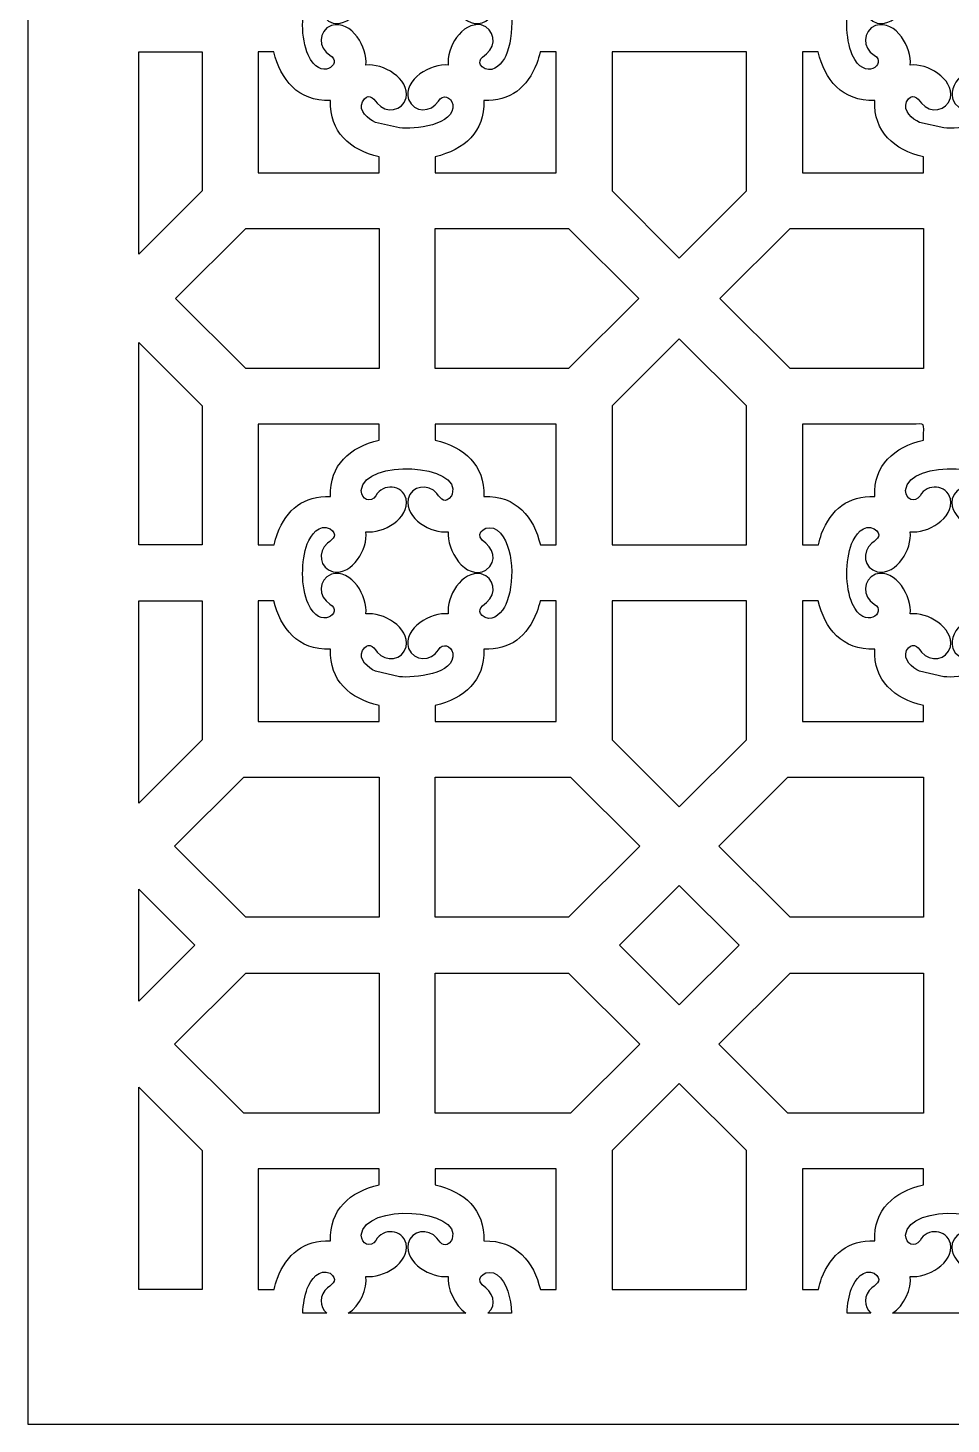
# Model space of a CAD drawing. Header units: centimetres. Extents: x 10.4 to 27.5, y -2.2 to 9.5.
# Drawn here: x 18.5 to 23, y -2.19 to 4.61 of the extents above; entities that cross this region are included whole.
import ezdxf

# ---------------------------------------------------------------- set-up
doc = ezdxf.new("R2010")
doc.units = ezdxf.units.CM
doc.header["$MEASUREMENT"] = 0
doc.layers.add('layer 1', color=7, linetype='Continuous')

msp = doc.modelspace()

# ---------------------------------------------------------------- linework, layer by layer
at = {"layer": 'layer 1', "color": 250}
for points, knots in [([(18.50401, -2.1948), (18.50401, -2.1948), (18.50401, 9.5), (18.50401, 9.5), (18.50401, 9.5), (18.50401, 9.5), (27.50001, 9.5), (27.50001, 9.5), (27.50001, 9.5), (27.50001, 9.5), (27.50001, -2.1948), (27.50001, -2.1948), (27.50001, -2.1948), (27.50001, -2.1948), (18.50401, -2.1948), (18.50401, -2.1948)], [0, 0, 0, 0, 0.2, 0.2, 0.2, 0.2, 0.4, 0.4, 0.4, 0.4, 0.6, 0.6, 0.6, 0.6, 1, 1, 1, 1]), ([(19.86522, 4.76613), (19.86522, 4.76613), (19.86522, 4.76613), (19.86522, 4.76613), (19.86522, 4.76613), (19.83511, 4.68444), (19.83357, 4.55517), (19.86894, 4.47489), (19.86894, 4.47489), (19.92736, 4.3423), (20.04263, 4.43241), (19.97547, 4.47318), (19.97547, 4.47318), (19.91792, 4.50812), (19.91736, 4.59195), (19.98249, 4.61851), (19.98249, 4.61851), (20.0818, 4.64663), (20.16138, 4.50788), (20.15093, 4.42493), (20.15093, 4.42493), (20.2329, 4.43526), (20.36371, 4.36054), (20.3474, 4.26506), (20.3474, 4.26506), (20.32884, 4.19996), (20.24915, 4.18814), (20.20622, 4.23892), (20.20622, 4.23892), (20.18556, 4.26927), (20.15956, 4.29078), (20.13355, 4.24651), (20.13355, 4.24651), (20.11296, 4.20197), (20.16241, 4.16267), (20.19675, 4.14579), (20.19675, 4.14579), (20.19675, 4.14579), (20.3143, 4.11898), (20.3143, 4.11898), (20.3143, 4.11898), (20.38339, 4.11179), (20.58689, 4.13046), (20.57426, 4.23348), (20.57426, 4.23348), (20.56528, 4.27203), (20.5252, 4.28485), (20.50397, 4.25003), (20.50397, 4.25003), (20.46885, 4.19239), (20.38467, 4.19253), (20.3582, 4.25704), (20.3582, 4.25704), (20.32999, 4.35585), (20.46934, 4.43569), (20.55239, 4.42493), (20.55239, 4.42493), (20.54197, 4.50849), (20.61703, 4.63704), (20.71275, 4.62079), (20.71275, 4.62079), (20.77805, 4.60231), (20.78992, 4.52284), (20.73897, 4.48008), (20.73897, 4.48008), (20.7085, 4.45946), (20.68696, 4.43353), (20.73135, 4.40762), (20.73135, 4.40762), (20.77561, 4.38733), (20.81662, 4.43683), (20.83238, 4.47062), (20.83238, 4.47062), (20.87466, 4.56113), (20.87753, 4.76221), (20.79069, 4.83302), (20.79069, 4.83302), (20.74164, 4.86629), (20.67931, 4.82105), (20.71728, 4.78405), (20.71728, 4.78405), (20.77034, 4.74804), (20.79785, 4.68244), (20.73564, 4.63862), (20.73564, 4.63862), (20.63454, 4.58335), (20.54194, 4.74019), (20.55239, 4.82513), (20.55239, 4.82513), (20.46852, 4.81489), (20.33965, 4.88948), (20.35592, 4.98501), (20.35592, 4.98501), (20.37449, 5.05011), (20.45421, 5.06196), (20.49705, 5.01115), (20.49705, 5.01115), (20.51671, 4.98229), (20.53867, 4.95992), (20.56744, 4.9996), (20.56744, 4.9996), (20.56744, 4.9996), (20.57169, 5.00774), (20.57169, 5.00774), (20.57169, 5.00774), (20.62198, 5.1536), (20.14321, 5.18604), (20.1284, 5.02624), (20.1284, 5.02624), (20.1291, 4.98136), (20.17359, 4.9624), (20.19932, 5.00006), (20.19932, 5.00006), (20.23356, 5.06366), (20.32771, 5.05406), (20.3474, 4.98503), (20.3474, 4.98503), (20.36371, 4.88928), (20.23339, 4.815), (20.15093, 4.82513), (20.15093, 4.82513), (20.16159, 4.74167), (20.08612, 4.61312), (19.99057, 4.62928), (19.99057, 4.62928), (19.92526, 4.64781), (19.91337, 4.72727), (19.96432, 4.77001), (19.96432, 4.77001), (19.99331, 4.78961), (20.01572, 4.81148), (19.97593, 4.84014), (19.97593, 4.84014), (19.92449, 4.8669), (19.88207, 4.80854), (19.86522, 4.76613)], [0, 0, 0, 0, 0.0285714, 0.0285714, 0.0285714, 0.0285714, 0.0571429, 0.0571429, 0.0571429, 0.0571429, 0.0857143, 0.0857143, 0.0857143, 0.0857143, 0.1142857, 0.1142857, 0.1142857, 0.1142857, 0.1428571, 0.1428571, 0.1428571, 0.1428571, 0.1714286, 0.1714286, 0.1714286, 0.1714286, 0.2, 0.2, 0.2, 0.2, 0.2285714, 0.2285714, 0.2285714, 0.2285714, 0.2571429, 0.2571429, 0.2571429, 0.2571429, 0.2857143, 0.2857143, 0.2857143, 0.2857143, 0.3142857, 0.3142857, 0.3142857, 0.3142857, 0.3428571, 0.3428571, 0.3428571, 0.3428571, 0.3714286, 0.3714286, 0.3714286, 0.3714286, 0.4, 0.4, 0.4, 0.4, 0.4285714, 0.4285714, 0.4285714, 0.4285714, 0.4571429, 0.4571429, 0.4571429, 0.4571429, 0.4857143, 0.4857143, 0.4857143, 0.4857143, 0.5142857, 0.5142857, 0.5142857, 0.5142857, 0.5428571, 0.5428571, 0.5428571, 0.5428571, 0.5714286, 0.5714286, 0.5714286, 0.5714286, 0.6, 0.6, 0.6, 0.6, 0.6285714, 0.6285714, 0.6285714, 0.6285714, 0.6571429, 0.6571429, 0.6571429, 0.6571429, 0.6857143, 0.6857143, 0.6857143, 0.6857143, 0.7142857, 0.7142857, 0.7142857, 0.7142857, 0.7428571, 0.7428571, 0.7428571, 0.7428571, 0.7714286, 0.7714286, 0.7714286, 0.7714286, 0.8, 0.8, 0.8, 0.8, 0.8285714, 0.8285714, 0.8285714, 0.8285714, 0.8571429, 0.8571429, 0.8571429, 0.8571429, 0.8857143, 0.8857143, 0.8857143, 0.8857143, 0.9142857, 0.9142857, 0.9142857, 0.9142857, 0.9428571, 0.9428571, 0.9428571, 0.9428571, 1, 1, 1, 1]), ([(22.51706, 4.76613), (22.51706, 4.76613), (22.51706, 4.76613), (22.51706, 4.76613), (22.51706, 4.76613), (22.48698, 4.68444), (22.48544, 4.55517), (22.52078, 4.47489), (22.52078, 4.47489), (22.57923, 4.3423), (22.6945, 4.43241), (22.62731, 4.47318), (22.62731, 4.47318), (22.5698, 4.50812), (22.56924, 4.59195), (22.63437, 4.61851), (22.63437, 4.61851), (22.73367, 4.64663), (22.81326, 4.50788), (22.80277, 4.42493), (22.80277, 4.42493), (22.88474, 4.43526), (23.01555, 4.36054), (22.99927, 4.26506), (22.99927, 4.26506), (22.98071, 4.19996), (22.90102, 4.18814), (22.85809, 4.23892), (22.85809, 4.23892), (22.83743, 4.26927), (22.81139, 4.29078), (22.78543, 4.24651), (22.78543, 4.24651), (22.76482, 4.20197), (22.81423, 4.16267), (22.84859, 4.14579), (22.84859, 4.14579), (22.84859, 4.14579), (22.96618, 4.11898), (22.96618, 4.11898), (22.96618, 4.11898), (23.03523, 4.11179), (23.23872, 4.13046), (23.22609, 4.23348), (23.22609, 4.23348), (23.2171, 4.27203), (23.17703, 4.28485), (23.15584, 4.25003), (23.15584, 4.25003), (23.12072, 4.19239), (23.03649, 4.19253), (23.01007, 4.25704), (23.01007, 4.25704), (22.98186, 4.35585), (23.12117, 4.43569), (23.20426, 4.42493), (23.20426, 4.42493), (23.19384, 4.50849), (23.2689, 4.63704), (23.36462, 4.62079), (23.36462, 4.62079), (23.42993, 4.60231), (23.44179, 4.52284), (23.39084, 4.48008), (23.39084, 4.48008), (23.36038, 4.45946), (23.33883, 4.43353), (23.38322, 4.40762), (23.38322, 4.40762), (23.42744, 4.38733), (23.46849, 4.43683), (23.48425, 4.47062), (23.48425, 4.47062), (23.52653, 4.56113), (23.52941, 4.76221), (23.44253, 4.83302), (23.44253, 4.83302), (23.39348, 4.86629), (23.33115, 4.82105), (23.36915, 4.78405), (23.36915, 4.78405), (23.42218, 4.74804), (23.44972, 4.68244), (23.38751, 4.63862), (23.38751, 4.63862), (23.28642, 4.58335), (23.19381, 4.74019), (23.20426, 4.82513), (23.20426, 4.82513), (23.12039, 4.81489), (22.99151, 4.88948), (23.00776, 4.98501), (23.00776, 4.98501), (23.02632, 5.05011), (23.10608, 5.06196), (23.14893, 5.01115), (23.14893, 5.01115), (23.16858, 4.98229), (23.19054, 4.95992), (23.21928, 4.9996), (23.21928, 4.9996), (23.21928, 4.9996), (23.22356, 5.00774), (23.22356, 5.00774), (23.22356, 5.00774), (23.27385, 5.1536), (22.79508, 5.18604), (22.78027, 5.02624), (22.78027, 5.02624), (22.78094, 4.98136), (22.82546, 4.9624), (22.85119, 5.00006), (22.85119, 5.00006), (22.8854, 5.06366), (22.97958, 5.05406), (22.99927, 4.98503), (22.99927, 4.98503), (23.01558, 4.88928), (22.88526, 4.815), (22.80277, 4.82513), (22.80277, 4.82513), (22.81343, 4.74167), (22.73799, 4.61312), (22.6424, 4.62928), (22.6424, 4.62928), (22.57714, 4.64781), (22.56524, 4.72727), (22.61619, 4.77001), (22.61619, 4.77001), (22.64513, 4.78961), (22.66759, 4.81148), (22.62781, 4.84014), (22.62781, 4.84014), (22.57636, 4.8669), (22.53394, 4.80854), (22.51706, 4.76613)], [0, 0, 0, 0, 0.0285714, 0.0285714, 0.0285714, 0.0285714, 0.0571429, 0.0571429, 0.0571429, 0.0571429, 0.0857143, 0.0857143, 0.0857143, 0.0857143, 0.1142857, 0.1142857, 0.1142857, 0.1142857, 0.1428571, 0.1428571, 0.1428571, 0.1428571, 0.1714286, 0.1714286, 0.1714286, 0.1714286, 0.2, 0.2, 0.2, 0.2, 0.2285714, 0.2285714, 0.2285714, 0.2285714, 0.2571429, 0.2571429, 0.2571429, 0.2571429, 0.2857143, 0.2857143, 0.2857143, 0.2857143, 0.3142857, 0.3142857, 0.3142857, 0.3142857, 0.3428571, 0.3428571, 0.3428571, 0.3428571, 0.3714286, 0.3714286, 0.3714286, 0.3714286, 0.4, 0.4, 0.4, 0.4, 0.4285714, 0.4285714, 0.4285714, 0.4285714, 0.4571429, 0.4571429, 0.4571429, 0.4571429, 0.4857143, 0.4857143, 0.4857143, 0.4857143, 0.5142857, 0.5142857, 0.5142857, 0.5142857, 0.5428571, 0.5428571, 0.5428571, 0.5428571, 0.5714286, 0.5714286, 0.5714286, 0.5714286, 0.6, 0.6, 0.6, 0.6, 0.6285714, 0.6285714, 0.6285714, 0.6285714, 0.6571429, 0.6571429, 0.6571429, 0.6571429, 0.6857143, 0.6857143, 0.6857143, 0.6857143, 0.7142857, 0.7142857, 0.7142857, 0.7142857, 0.7428571, 0.7428571, 0.7428571, 0.7428571, 0.7714286, 0.7714286, 0.7714286, 0.7714286, 0.8, 0.8, 0.8, 0.8, 0.8285714, 0.8285714, 0.8285714, 0.8285714, 0.8571429, 0.8571429, 0.8571429, 0.8571429, 0.8857143, 0.8857143, 0.8857143, 0.8857143, 0.9142857, 0.9142857, 0.9142857, 0.9142857, 0.9428571, 0.9428571, 0.9428571, 0.9428571, 1, 1, 1, 1]), ([(19.04376, 3.50343), (19.04376, 3.50343), (19.04376, 3.50343), (19.04376, 3.50343), (19.04376, 3.50343), (19.04376, 3.50343), (19.35322, 3.81191), (19.35322, 3.81191), (19.35322, 3.81191), (19.35322, 3.81191), (19.35322, 4.48931), (19.35322, 4.48931), (19.35322, 4.48931), (19.35322, 4.48931), (19.04376, 4.48931), (19.04376, 4.48931), (19.04376, 4.48931), (19.04376, 4.48931), (19.04376, 3.50343), (19.04376, 3.50343)], [0, 0, 0, 0, 0.1666667, 0.1666667, 0.1666667, 0.1666667, 0.3333333, 0.3333333, 0.3333333, 0.3333333, 0.5, 0.5, 0.5, 0.5, 0.6666667, 0.6666667, 0.6666667, 0.6666667, 1, 1, 1, 1]), ([(19.62556, 4.48931), (19.62556, 4.48931), (19.62556, 4.48931), (19.62556, 4.48931), (19.62556, 4.48931), (19.62556, 4.48931), (19.70275, 4.48931), (19.70275, 4.48931), (19.70275, 4.48931), (19.73434, 4.35573), (19.8189, 4.24694), (19.97804, 4.2526), (19.97804, 4.2526), (19.97257, 4.09943), (20.07243, 4.01231), (20.21556, 3.97843), (20.21556, 3.97843), (20.21556, 3.97843), (20.21556, 3.90114), (20.21556, 3.90114), (20.21556, 3.90114), (20.21556, 3.90114), (19.62556, 3.90114), (19.62556, 3.90114), (19.62556, 3.90114), (19.62556, 3.90114), (19.62556, 4.48931), (19.62556, 4.48931)], [0, 0, 0, 0, 0.125, 0.125, 0.125, 0.125, 0.25, 0.25, 0.25, 0.25, 0.375, 0.375, 0.375, 0.375, 0.5, 0.5, 0.5, 0.5, 0.625, 0.625, 0.625, 0.625, 0.75, 0.75, 0.75, 0.75, 1, 1, 1, 1]), ([(20.9999, 4.48931), (20.9999, 4.48931), (20.9999, 4.48931), (20.9999, 4.48931), (20.9999, 4.48931), (20.9999, 4.48931), (21.07787, 4.48931), (21.07787, 4.48931), (21.07787, 4.48931), (21.07787, 4.48931), (21.07787, 3.90114), (21.07787, 3.90114), (21.07787, 3.90114), (21.07787, 3.90114), (20.48787, 3.90114), (20.48787, 3.90114), (20.48787, 3.90114), (20.48787, 3.90114), (20.48787, 3.97831), (20.48787, 3.97831), (20.48787, 3.97831), (20.63086, 4.01311), (20.73079, 4.09902), (20.72525, 4.2526), (20.72525, 4.2526), (20.85473, 4.24801), (20.93722, 4.31582), (20.98383, 4.43355), (20.98383, 4.43355), (20.99004, 4.45113), (20.99541, 4.46983), (20.9999, 4.48931)], [0, 0, 0, 0, 0.1111111, 0.1111111, 0.1111111, 0.1111111, 0.2222222, 0.2222222, 0.2222222, 0.2222222, 0.3333333, 0.3333333, 0.3333333, 0.3333333, 0.4444444, 0.4444444, 0.4444444, 0.4444444, 0.5555556, 0.5555556, 0.5555556, 0.5555556, 0.6666667, 0.6666667, 0.6666667, 0.6666667, 0.7777778, 0.7777778, 0.7777778, 0.7777778, 1, 1, 1, 1]), ([(21.35016, 4.48931), (21.35016, 4.48931), (21.35016, 4.48931), (21.35016, 4.48931), (21.35016, 4.48931), (21.35016, 4.48931), (22.00509, 4.48931), (22.00509, 4.48931), (22.00509, 4.48931), (22.00509, 4.48931), (22.00509, 3.81191), (22.00509, 3.81191), (22.00509, 3.81191), (22.00509, 3.81191), (21.67763, 3.48548), (21.67763, 3.48548), (21.67763, 3.48548), (21.67763, 3.48548), (21.35016, 3.81191), (21.35016, 3.81191), (21.35016, 3.81191), (21.35016, 3.81191), (21.35016, 4.48931), (21.35016, 4.48931)], [0, 0, 0, 0, 0.1428571, 0.1428571, 0.1428571, 0.1428571, 0.2857143, 0.2857143, 0.2857143, 0.2857143, 0.4285714, 0.4285714, 0.4285714, 0.4285714, 0.5714286, 0.5714286, 0.5714286, 0.5714286, 0.7142857, 0.7142857, 0.7142857, 0.7142857, 1, 1, 1, 1]), ([(22.2774, 4.48931), (22.2774, 4.48931), (22.2774, 4.48931), (22.2774, 4.48931), (22.2774, 4.48931), (22.2774, 4.48931), (22.35459, 4.48931), (22.35459, 4.48931), (22.35459, 4.48931), (22.38618, 4.35573), (22.47077, 4.24694), (22.62991, 4.2526), (22.62991, 4.2526), (22.62444, 4.09943), (22.7243, 4.01231), (22.86739, 3.97843), (22.86739, 3.97843), (22.86739, 3.97843), (22.86739, 3.90114), (22.86739, 3.90114), (22.86739, 3.90114), (22.86739, 3.90114), (22.2774, 3.90114), (22.2774, 3.90114), (22.2774, 3.90114), (22.2774, 3.90114), (22.2774, 4.48931), (22.2774, 4.48931)], [0, 0, 0, 0, 0.125, 0.125, 0.125, 0.125, 0.25, 0.25, 0.25, 0.25, 0.375, 0.375, 0.375, 0.375, 0.5, 0.5, 0.5, 0.5, 0.625, 0.625, 0.625, 0.625, 0.75, 0.75, 0.75, 0.75, 1, 1, 1, 1]), ([(20.21556, 2.94717), (20.21556, 2.94717), (20.21556, 2.94717), (20.21556, 2.94717), (20.21556, 2.94717), (20.21556, 2.94717), (20.21556, 3.62969), (20.21556, 3.62969), (20.21556, 3.62969), (20.21556, 3.62969), (19.56577, 3.62969), (19.56577, 3.62969), (19.56577, 3.62969), (19.56577, 3.62969), (19.22342, 3.28843), (19.22342, 3.28843), (19.22342, 3.28843), (19.22342, 3.28843), (19.56577, 2.94717), (19.56577, 2.94717), (19.56577, 2.94717), (19.56577, 2.94717), (20.21556, 2.94717), (20.21556, 2.94717)], [0, 0, 0, 0, 0.1428571, 0.1428571, 0.1428571, 0.1428571, 0.2857143, 0.2857143, 0.2857143, 0.2857143, 0.4285714, 0.4285714, 0.4285714, 0.4285714, 0.5714286, 0.5714286, 0.5714286, 0.5714286, 0.7142857, 0.7142857, 0.7142857, 0.7142857, 1, 1, 1, 1]), ([(20.48787, 3.62969), (20.48787, 3.62969), (20.48787, 3.62969), (20.48787, 3.62969), (20.48787, 3.62969), (20.48787, 3.62969), (20.48787, 2.94717), (20.48787, 2.94717), (20.48787, 2.94717), (20.48787, 2.94717), (21.13766, 2.94717), (21.13766, 2.94717), (21.13766, 2.94717), (21.13766, 2.94717), (21.47997, 3.28843), (21.47997, 3.28843), (21.47997, 3.28843), (21.47997, 3.28843), (21.13766, 3.62969), (21.13766, 3.62969), (21.13766, 3.62969), (21.13766, 3.62969), (20.48787, 3.62969), (20.48787, 3.62969)], [0, 0, 0, 0, 0.1428571, 0.1428571, 0.1428571, 0.1428571, 0.2857143, 0.2857143, 0.2857143, 0.2857143, 0.4285714, 0.4285714, 0.4285714, 0.4285714, 0.5714286, 0.5714286, 0.5714286, 0.5714286, 0.7142857, 0.7142857, 0.7142857, 0.7142857, 1, 1, 1, 1]), ([(22.86739, 2.94717), (22.86739, 2.94717), (22.86739, 2.94717), (22.86739, 2.94717), (22.86739, 2.94717), (22.86739, 2.94717), (22.86739, 3.62969), (22.86739, 3.62969), (22.86739, 3.62969), (22.86739, 3.62969), (22.2176, 3.62969), (22.2176, 3.62969), (22.2176, 3.62969), (22.2176, 3.62969), (21.87529, 3.28843), (21.87529, 3.28843), (21.87529, 3.28843), (21.87529, 3.28843), (22.2176, 2.94717), (22.2176, 2.94717), (22.2176, 2.94717), (22.2176, 2.94717), (22.86739, 2.94717), (22.86739, 2.94717)], [0, 0, 0, 0, 0.1428571, 0.1428571, 0.1428571, 0.1428571, 0.2857143, 0.2857143, 0.2857143, 0.2857143, 0.4285714, 0.4285714, 0.4285714, 0.4285714, 0.5714286, 0.5714286, 0.5714286, 0.5714286, 0.7142857, 0.7142857, 0.7142857, 0.7142857, 1, 1, 1, 1]), ([(19.04376, 2.08755), (19.04376, 2.08755), (19.04376, 2.08755), (19.04376, 2.08755), (19.04376, 2.08755), (19.04376, 2.08755), (19.35322, 2.08755), (19.35322, 2.08755), (19.35322, 2.08755), (19.35322, 2.08755), (19.35322, 2.76494), (19.35322, 2.76494), (19.35322, 2.76494), (19.35322, 2.76494), (19.04376, 3.07343), (19.04376, 3.07343), (19.04376, 3.07343), (19.04376, 3.07343), (19.04376, 2.08755), (19.04376, 2.08755)], [0, 0, 0, 0, 0.1666667, 0.1666667, 0.1666667, 0.1666667, 0.3333333, 0.3333333, 0.3333333, 0.3333333, 0.5, 0.5, 0.5, 0.5, 0.6666667, 0.6666667, 0.6666667, 0.6666667, 1, 1, 1, 1]), ([(22.00509, 2.08755), (22.00509, 2.08755), (22.00509, 2.08755), (22.00509, 2.08755), (22.00509, 2.08755), (22.00509, 2.08755), (21.35016, 2.08755), (21.35016, 2.08755), (21.35016, 2.08755), (21.35016, 2.08755), (21.35016, 2.76494), (21.35016, 2.76494), (21.35016, 2.76494), (21.35016, 2.76494), (21.67763, 3.09138), (21.67763, 3.09138), (21.67763, 3.09138), (21.67763, 3.09138), (22.00509, 2.76494), (22.00509, 2.76494), (22.00509, 2.76494), (22.00509, 2.76494), (22.00509, 2.08755), (22.00509, 2.08755)], [0, 0, 0, 0, 0.1428571, 0.1428571, 0.1428571, 0.1428571, 0.2857143, 0.2857143, 0.2857143, 0.2857143, 0.4285714, 0.4285714, 0.4285714, 0.4285714, 0.5714286, 0.5714286, 0.5714286, 0.5714286, 0.7142857, 0.7142857, 0.7142857, 0.7142857, 1, 1, 1, 1]), ([(19.70343, 2.08755), (19.70343, 2.08755), (19.70343, 2.08755), (19.70343, 2.08755), (19.70343, 2.08755), (19.70343, 2.08755), (19.62556, 2.08755), (19.62556, 2.08755), (19.62556, 2.08755), (19.62556, 2.08755), (19.62556, 2.67572), (19.62556, 2.67572), (19.62556, 2.67572), (19.62556, 2.67572), (20.21556, 2.67572), (20.21556, 2.67572), (20.21556, 2.67572), (20.21556, 2.67572), (20.21556, 2.59859), (20.21556, 2.59859), (20.21556, 2.59859), (20.07267, 2.56382), (19.97257, 2.47774), (19.97804, 2.32425), (19.97804, 2.32425), (19.84838, 2.32891), (19.76584, 2.2608), (19.71931, 2.14284), (19.71931, 2.14284), (19.71314, 2.12543), (19.70785, 2.10687), (19.70343, 2.08755)], [0, 0, 0, 0, 0.1111111, 0.1111111, 0.1111111, 0.1111111, 0.2222222, 0.2222222, 0.2222222, 0.2222222, 0.3333333, 0.3333333, 0.3333333, 0.3333333, 0.4444444, 0.4444444, 0.4444444, 0.4444444, 0.5555556, 0.5555556, 0.5555556, 0.5555556, 0.6666667, 0.6666667, 0.6666667, 0.6666667, 0.7777778, 0.7777778, 0.7777778, 0.7777778, 1, 1, 1, 1]), ([(21.07787, 2.08755), (21.07787, 2.08755), (21.07787, 2.08755), (21.07787, 2.08755), (21.07787, 2.08755), (21.07787, 2.08755), (21.00071, 2.08755), (21.00071, 2.08755), (21.00071, 2.08755), (20.96909, 2.22123), (20.88431, 2.32996), (20.72525, 2.32425), (20.72525, 2.32425), (20.73076, 2.47737), (20.63092, 2.56455), (20.48787, 2.59842), (20.48787, 2.59842), (20.48787, 2.59842), (20.48787, 2.67572), (20.48787, 2.67572), (20.48787, 2.67572), (20.48787, 2.67572), (21.07787, 2.67572), (21.07787, 2.67572), (21.07787, 2.67572), (21.07787, 2.67572), (21.07787, 2.08755), (21.07787, 2.08755)], [0, 0, 0, 0, 0.125, 0.125, 0.125, 0.125, 0.25, 0.25, 0.25, 0.25, 0.375, 0.375, 0.375, 0.375, 0.5, 0.5, 0.5, 0.5, 0.625, 0.625, 0.625, 0.625, 0.75, 0.75, 0.75, 0.75, 1, 1, 1, 1]), ([(22.35529, 2.08755), (22.35529, 2.08755), (22.35529, 2.08755), (22.35529, 2.08755), (22.35529, 2.08755), (22.35529, 2.08755), (22.2774, 2.08755), (22.2774, 2.08755), (22.2774, 2.08755), (22.2774, 2.08755), (22.2774, 2.67572), (22.2774, 2.67572), (22.2774, 2.67572), (22.45393, 2.67572), (22.63047, 2.67572), (22.80697, 2.67572), (22.80697, 2.67572), (22.88309, 2.67572), (22.86739, 2.69505), (22.86739, 2.59859), (22.86739, 2.59859), (22.72451, 2.56382), (22.62444, 2.47774), (22.62991, 2.32425), (22.62991, 2.32425), (22.50026, 2.32891), (22.41772, 2.2608), (22.37115, 2.14284), (22.37115, 2.14284), (22.36501, 2.12543), (22.35971, 2.10687), (22.35529, 2.08755)], [0, 0, 0, 0, 0.1111111, 0.1111111, 0.1111111, 0.1111111, 0.2222222, 0.2222222, 0.2222222, 0.2222222, 0.3333333, 0.3333333, 0.3333333, 0.3333333, 0.4444444, 0.4444444, 0.4444444, 0.4444444, 0.5555556, 0.5555556, 0.5555556, 0.5555556, 0.6666667, 0.6666667, 0.6666667, 0.6666667, 0.7777778, 0.7777778, 0.7777778, 0.7777778, 1, 1, 1, 1]), ([(19.86522, 2.09292), (19.86522, 2.09292), (19.86522, 2.09292), (19.86522, 2.09292), (19.86522, 2.09292), (19.83511, 2.01122), (19.83357, 1.88196), (19.86894, 1.80169), (19.86894, 1.80169), (19.92736, 1.66907), (20.04263, 1.75918), (19.97547, 1.79997), (19.97547, 1.79997), (19.91792, 1.83491), (19.91736, 1.91872), (19.98249, 1.9453), (19.98249, 1.9453), (20.0818, 1.97342), (20.16138, 1.83468), (20.15093, 1.75172), (20.15093, 1.75172), (20.2329, 1.76206), (20.36371, 1.68733), (20.3474, 1.59183), (20.3474, 1.59183), (20.32884, 1.52677), (20.24915, 1.51494), (20.20622, 1.56572), (20.20622, 1.56572), (20.18556, 1.59607), (20.15956, 1.61757), (20.13355, 1.5733), (20.13355, 1.5733), (20.11296, 1.52874), (20.16241, 1.48946), (20.19675, 1.47258), (20.19675, 1.47258), (20.19675, 1.47258), (20.3143, 1.44577), (20.3143, 1.44577), (20.3143, 1.44577), (20.38339, 1.43858), (20.58689, 1.45725), (20.57426, 1.56026), (20.57426, 1.56026), (20.56528, 1.5988), (20.5252, 1.61164), (20.50397, 1.5768), (20.50397, 1.5768), (20.46885, 1.51918), (20.38467, 1.51932), (20.3582, 1.58382), (20.3582, 1.58382), (20.32999, 1.68264), (20.46934, 1.76246), (20.55239, 1.75172), (20.55239, 1.75172), (20.54197, 1.83528), (20.61703, 1.96381), (20.71275, 1.94758), (20.71275, 1.94758), (20.77805, 1.92909), (20.78992, 1.84963), (20.73897, 1.80687), (20.73897, 1.80687), (20.7085, 1.78625), (20.68696, 1.76032), (20.73135, 1.73441), (20.73135, 1.73441), (20.77561, 1.71411), (20.81662, 1.76362), (20.83238, 1.7974), (20.83238, 1.7974), (20.87466, 1.88793), (20.87753, 2.08899), (20.79069, 2.15981), (20.79069, 2.15981), (20.74164, 2.19308), (20.67931, 2.14782), (20.71728, 2.11084), (20.71728, 2.11084), (20.77034, 2.07482), (20.79785, 2.00924), (20.73564, 1.96541), (20.73564, 1.96541), (20.63454, 1.91012), (20.54194, 2.06698), (20.55239, 2.15192), (20.55239, 2.15192), (20.46852, 2.14169), (20.33965, 2.21627), (20.35592, 2.3118), (20.35592, 2.3118), (20.37449, 2.37689), (20.45421, 2.38875), (20.49705, 2.33792), (20.49705, 2.33792), (20.51671, 2.30907), (20.53867, 2.28671), (20.56744, 2.32638), (20.56744, 2.32638), (20.56744, 2.32638), (20.57169, 2.33452), (20.57169, 2.33452), (20.57169, 2.33452), (20.62198, 2.48039), (20.14321, 2.51283), (20.1284, 2.35303), (20.1284, 2.35303), (20.1291, 2.30813), (20.17359, 2.28919), (20.19932, 2.32683), (20.19932, 2.32683), (20.23356, 2.39044), (20.32771, 2.38086), (20.3474, 2.3118), (20.3474, 2.3118), (20.36371, 2.21607), (20.23339, 2.14179), (20.15093, 2.15192), (20.15093, 2.15192), (20.16159, 2.06845), (20.08612, 1.93989), (19.99057, 1.95607), (19.99057, 1.95607), (19.92526, 1.97458), (19.91337, 2.05406), (19.96432, 2.09678), (19.96432, 2.09678), (19.99331, 2.11639), (20.01572, 2.13828), (19.97593, 2.16693), (19.97593, 2.16693), (19.92449, 2.19369), (19.88207, 2.13533), (19.86522, 2.09292)], [0, 0, 0, 0, 0.0285714, 0.0285714, 0.0285714, 0.0285714, 0.0571429, 0.0571429, 0.0571429, 0.0571429, 0.0857143, 0.0857143, 0.0857143, 0.0857143, 0.1142857, 0.1142857, 0.1142857, 0.1142857, 0.1428571, 0.1428571, 0.1428571, 0.1428571, 0.1714286, 0.1714286, 0.1714286, 0.1714286, 0.2, 0.2, 0.2, 0.2, 0.2285714, 0.2285714, 0.2285714, 0.2285714, 0.2571429, 0.2571429, 0.2571429, 0.2571429, 0.2857143, 0.2857143, 0.2857143, 0.2857143, 0.3142857, 0.3142857, 0.3142857, 0.3142857, 0.3428571, 0.3428571, 0.3428571, 0.3428571, 0.3714286, 0.3714286, 0.3714286, 0.3714286, 0.4, 0.4, 0.4, 0.4, 0.4285714, 0.4285714, 0.4285714, 0.4285714, 0.4571429, 0.4571429, 0.4571429, 0.4571429, 0.4857143, 0.4857143, 0.4857143, 0.4857143, 0.5142857, 0.5142857, 0.5142857, 0.5142857, 0.5428571, 0.5428571, 0.5428571, 0.5428571, 0.5714286, 0.5714286, 0.5714286, 0.5714286, 0.6, 0.6, 0.6, 0.6, 0.6285714, 0.6285714, 0.6285714, 0.6285714, 0.6571429, 0.6571429, 0.6571429, 0.6571429, 0.6857143, 0.6857143, 0.6857143, 0.6857143, 0.7142857, 0.7142857, 0.7142857, 0.7142857, 0.7428571, 0.7428571, 0.7428571, 0.7428571, 0.7714286, 0.7714286, 0.7714286, 0.7714286, 0.8, 0.8, 0.8, 0.8, 0.8285714, 0.8285714, 0.8285714, 0.8285714, 0.8571429, 0.8571429, 0.8571429, 0.8571429, 0.8857143, 0.8857143, 0.8857143, 0.8857143, 0.9142857, 0.9142857, 0.9142857, 0.9142857, 0.9428571, 0.9428571, 0.9428571, 0.9428571, 1, 1, 1, 1]), ([(22.51706, 2.09292), (22.51706, 2.09292), (22.51706, 2.09292), (22.51706, 2.09292), (22.51706, 2.09292), (22.48698, 2.01122), (22.48544, 1.88196), (22.52078, 1.80169), (22.52078, 1.80169), (22.57923, 1.66907), (22.6945, 1.75918), (22.62731, 1.79997), (22.62731, 1.79997), (22.5698, 1.83491), (22.56924, 1.91872), (22.63437, 1.9453), (22.63437, 1.9453), (22.73367, 1.97342), (22.81326, 1.83468), (22.80277, 1.75172), (22.80277, 1.75172), (22.88474, 1.76206), (23.01555, 1.68733), (22.99927, 1.59183), (22.99927, 1.59183), (22.98071, 1.52677), (22.90102, 1.51494), (22.85809, 1.56572), (22.85809, 1.56572), (22.83743, 1.59607), (22.81139, 1.61757), (22.78543, 1.5733), (22.78543, 1.5733), (22.76482, 1.52874), (22.81423, 1.48946), (22.84859, 1.47258), (22.84859, 1.47258), (22.84859, 1.47258), (22.96618, 1.44577), (22.96618, 1.44577), (22.96618, 1.44577), (23.03523, 1.43858), (23.23872, 1.45725), (23.22609, 1.56026), (23.22609, 1.56026), (23.2171, 1.5988), (23.17703, 1.61164), (23.15584, 1.5768), (23.15584, 1.5768), (23.12072, 1.51918), (23.03649, 1.51932), (23.01007, 1.58382), (23.01007, 1.58382), (22.98186, 1.68264), (23.12117, 1.76246), (23.20426, 1.75172), (23.20426, 1.75172), (23.19384, 1.83528), (23.2689, 1.96381), (23.36462, 1.94758), (23.36462, 1.94758), (23.42993, 1.92909), (23.44179, 1.84963), (23.39084, 1.80687), (23.39084, 1.80687), (23.36038, 1.78625), (23.33883, 1.76032), (23.38322, 1.73441), (23.38322, 1.73441), (23.42744, 1.71411), (23.46849, 1.76362), (23.48425, 1.7974), (23.48425, 1.7974), (23.52653, 1.88793), (23.52941, 2.08899), (23.44253, 2.15981), (23.44253, 2.15981), (23.39348, 2.19308), (23.33115, 2.14782), (23.36915, 2.11084), (23.36915, 2.11084), (23.42218, 2.07482), (23.44972, 2.00924), (23.38751, 1.96541), (23.38751, 1.96541), (23.28642, 1.91012), (23.19381, 2.06698), (23.20426, 2.15192), (23.20426, 2.15192), (23.12039, 2.14169), (22.99151, 2.21627), (23.00776, 2.3118), (23.00776, 2.3118), (23.02632, 2.37689), (23.10608, 2.38875), (23.14893, 2.33792), (23.14893, 2.33792), (23.16858, 2.30907), (23.19054, 2.28671), (23.21928, 2.32638), (23.21928, 2.32638), (23.21928, 2.32638), (23.22356, 2.33452), (23.22356, 2.33452), (23.22356, 2.33452), (23.27385, 2.48039), (22.79508, 2.51283), (22.78027, 2.35303), (22.78027, 2.35303), (22.78094, 2.30813), (22.82546, 2.28919), (22.85119, 2.32683), (22.85119, 2.32683), (22.8854, 2.39044), (22.97958, 2.38086), (22.99927, 2.3118), (22.99927, 2.3118), (23.01558, 2.21607), (22.88526, 2.14179), (22.80277, 2.15192), (22.80277, 2.15192), (22.81343, 2.06845), (22.73799, 1.93989), (22.6424, 1.95607), (22.6424, 1.95607), (22.57714, 1.97458), (22.56524, 2.05406), (22.61619, 2.09678), (22.61619, 2.09678), (22.64513, 2.11639), (22.66759, 2.13828), (22.62781, 2.16693), (22.62781, 2.16693), (22.57636, 2.19369), (22.53394, 2.13533), (22.51706, 2.09292)], [0, 0, 0, 0, 0.0285714, 0.0285714, 0.0285714, 0.0285714, 0.0571429, 0.0571429, 0.0571429, 0.0571429, 0.0857143, 0.0857143, 0.0857143, 0.0857143, 0.1142857, 0.1142857, 0.1142857, 0.1142857, 0.1428571, 0.1428571, 0.1428571, 0.1428571, 0.1714286, 0.1714286, 0.1714286, 0.1714286, 0.2, 0.2, 0.2, 0.2, 0.2285714, 0.2285714, 0.2285714, 0.2285714, 0.2571429, 0.2571429, 0.2571429, 0.2571429, 0.2857143, 0.2857143, 0.2857143, 0.2857143, 0.3142857, 0.3142857, 0.3142857, 0.3142857, 0.3428571, 0.3428571, 0.3428571, 0.3428571, 0.3714286, 0.3714286, 0.3714286, 0.3714286, 0.4, 0.4, 0.4, 0.4, 0.4285714, 0.4285714, 0.4285714, 0.4285714, 0.4571429, 0.4571429, 0.4571429, 0.4571429, 0.4857143, 0.4857143, 0.4857143, 0.4857143, 0.5142857, 0.5142857, 0.5142857, 0.5142857, 0.5428571, 0.5428571, 0.5428571, 0.5428571, 0.5714286, 0.5714286, 0.5714286, 0.5714286, 0.6, 0.6, 0.6, 0.6, 0.6285714, 0.6285714, 0.6285714, 0.6285714, 0.6571429, 0.6571429, 0.6571429, 0.6571429, 0.6857143, 0.6857143, 0.6857143, 0.6857143, 0.7142857, 0.7142857, 0.7142857, 0.7142857, 0.7428571, 0.7428571, 0.7428571, 0.7428571, 0.7714286, 0.7714286, 0.7714286, 0.7714286, 0.8, 0.8, 0.8, 0.8, 0.8285714, 0.8285714, 0.8285714, 0.8285714, 0.8571429, 0.8571429, 0.8571429, 0.8571429, 0.8857143, 0.8857143, 0.8857143, 0.8857143, 0.9142857, 0.9142857, 0.9142857, 0.9142857, 0.9428571, 0.9428571, 0.9428571, 0.9428571, 1, 1, 1, 1]), ([(19.04376, 0.83021), (19.04376, 0.83021), (19.04376, 0.83021), (19.04376, 0.83021), (19.04376, 0.83021), (19.04376, 0.83021), (19.35322, 1.1387), (19.35322, 1.1387), (19.35322, 1.1387), (19.35322, 1.1387), (19.35322, 1.81608), (19.35322, 1.81608), (19.35322, 1.81608), (19.35322, 1.81608), (19.04376, 1.81608), (19.04376, 1.81608), (19.04376, 1.81608), (19.04376, 1.81608), (19.04376, 0.83021), (19.04376, 0.83021)], [0, 0, 0, 0, 0.1666667, 0.1666667, 0.1666667, 0.1666667, 0.3333333, 0.3333333, 0.3333333, 0.3333333, 0.5, 0.5, 0.5, 0.5, 0.6666667, 0.6666667, 0.6666667, 0.6666667, 1, 1, 1, 1]), ([(19.62556, 1.81608), (19.62556, 1.81608), (19.62556, 1.81608), (19.62556, 1.81608), (19.62556, 1.81608), (19.62556, 1.81608), (19.70275, 1.81608), (19.70275, 1.81608), (19.70275, 1.81608), (19.73434, 1.68252), (19.8189, 1.57373), (19.97804, 1.57937), (19.97804, 1.57937), (19.97257, 1.42622), (20.07243, 1.33908), (20.21556, 1.3052), (20.21556, 1.3052), (20.21556, 1.3052), (20.21556, 1.22793), (20.21556, 1.22793), (20.21556, 1.22793), (20.21556, 1.22793), (19.62556, 1.22793), (19.62556, 1.22793), (19.62556, 1.22793), (19.62556, 1.22793), (19.62556, 1.81608), (19.62556, 1.81608)], [0, 0, 0, 0, 0.125, 0.125, 0.125, 0.125, 0.25, 0.25, 0.25, 0.25, 0.375, 0.375, 0.375, 0.375, 0.5, 0.5, 0.5, 0.5, 0.625, 0.625, 0.625, 0.625, 0.75, 0.75, 0.75, 0.75, 1, 1, 1, 1]), ([(20.9999, 1.81608), (20.9999, 1.81608), (20.9999, 1.81608), (20.9999, 1.81608), (20.9999, 1.81608), (20.9999, 1.81608), (21.07787, 1.81608), (21.07787, 1.81608), (21.07787, 1.81608), (21.07787, 1.81608), (21.07787, 1.22793), (21.07787, 1.22793), (21.07787, 1.22793), (21.07787, 1.22793), (20.48787, 1.22793), (20.48787, 1.22793), (20.48787, 1.22793), (20.48787, 1.22793), (20.48787, 1.30508), (20.48787, 1.30508), (20.48787, 1.30508), (20.63082, 1.33989), (20.73079, 1.42581), (20.72525, 1.57937), (20.72525, 1.57937), (20.85473, 1.57478), (20.93722, 1.6426), (20.98383, 1.76034), (20.98383, 1.76034), (20.99004, 1.7779), (20.99541, 1.79662), (20.9999, 1.81608)], [0, 0, 0, 0, 0.1111111, 0.1111111, 0.1111111, 0.1111111, 0.2222222, 0.2222222, 0.2222222, 0.2222222, 0.3333333, 0.3333333, 0.3333333, 0.3333333, 0.4444444, 0.4444444, 0.4444444, 0.4444444, 0.5555556, 0.5555556, 0.5555556, 0.5555556, 0.6666667, 0.6666667, 0.6666667, 0.6666667, 0.7777778, 0.7777778, 0.7777778, 0.7777778, 1, 1, 1, 1]), ([(21.35016, 1.81608), (21.35016, 1.81608), (21.35016, 1.81608), (21.35016, 1.81608), (21.35016, 1.81608), (21.35016, 1.81608), (22.00509, 1.81608), (22.00509, 1.81608), (22.00509, 1.81608), (22.00509, 1.81608), (22.00509, 1.1387), (22.00509, 1.1387), (22.00509, 1.1387), (22.00509, 1.1387), (21.67763, 0.81227), (21.67763, 0.81227), (21.67763, 0.81227), (21.67763, 0.81227), (21.35016, 1.1387), (21.35016, 1.1387), (21.35016, 1.1387), (21.35016, 1.1387), (21.35016, 1.81608), (21.35016, 1.81608)], [0, 0, 0, 0, 0.1428571, 0.1428571, 0.1428571, 0.1428571, 0.2857143, 0.2857143, 0.2857143, 0.2857143, 0.4285714, 0.4285714, 0.4285714, 0.4285714, 0.5714286, 0.5714286, 0.5714286, 0.5714286, 0.7142857, 0.7142857, 0.7142857, 0.7142857, 1, 1, 1, 1]), ([(22.2774, 1.81608), (22.2774, 1.81608), (22.2774, 1.81608), (22.2774, 1.81608), (22.2774, 1.81608), (22.2774, 1.81608), (22.35459, 1.81608), (22.35459, 1.81608), (22.35459, 1.81608), (22.38618, 1.68252), (22.47077, 1.57373), (22.62991, 1.57937), (22.62991, 1.57937), (22.62444, 1.42622), (22.7243, 1.33908), (22.86739, 1.3052), (22.86739, 1.3052), (22.86739, 1.3052), (22.86739, 1.22793), (22.86739, 1.22793), (22.86739, 1.22793), (22.86739, 1.22793), (22.2774, 1.22793), (22.2774, 1.22793), (22.2774, 1.22793), (22.2774, 1.22793), (22.2774, 1.81608), (22.2774, 1.81608)], [0, 0, 0, 0, 0.125, 0.125, 0.125, 0.125, 0.25, 0.25, 0.25, 0.25, 0.375, 0.375, 0.375, 0.375, 0.5, 0.5, 0.5, 0.5, 0.625, 0.625, 0.625, 0.625, 0.75, 0.75, 0.75, 0.75, 1, 1, 1, 1]), ([(20.21556, 0.27397), (20.21556, 0.27397), (20.21556, 0.27397), (20.21556, 0.27397), (20.21556, 0.27397), (20.21556, 0.27397), (20.21556, 0.95646), (20.21556, 0.95646), (20.21556, 0.95646), (20.21556, 0.95646), (19.55551, 0.95646), (19.55551, 0.95646), (19.55551, 0.95646), (19.55551, 0.95646), (19.2183, 0.62031), (19.2183, 0.62031), (19.2183, 0.62031), (19.2183, 0.62031), (19.56577, 0.27397), (19.56577, 0.27397), (19.56577, 0.27397), (19.56577, 0.27397), (20.21556, 0.27397), (20.21556, 0.27397)], [0, 0, 0, 0, 0.1428571, 0.1428571, 0.1428571, 0.1428571, 0.2857143, 0.2857143, 0.2857143, 0.2857143, 0.4285714, 0.4285714, 0.4285714, 0.4285714, 0.5714286, 0.5714286, 0.5714286, 0.5714286, 0.7142857, 0.7142857, 0.7142857, 0.7142857, 1, 1, 1, 1]), ([(20.48787, 0.95646), (20.48787, 0.95646), (20.48787, 0.95646), (20.48787, 0.95646), (20.48787, 0.95646), (20.48787, 0.95646), (20.48787, 0.27397), (20.48787, 0.27397), (20.48787, 0.27397), (20.48787, 0.27397), (21.13766, 0.27397), (21.13766, 0.27397), (21.13766, 0.27397), (21.13766, 0.27397), (21.48505, 0.62031), (21.48505, 0.62031), (21.48505, 0.62031), (21.48505, 0.62031), (21.14787, 0.95646), (21.14787, 0.95646), (21.14787, 0.95646), (21.14787, 0.95646), (20.48787, 0.95646), (20.48787, 0.95646)], [0, 0, 0, 0, 0.1428571, 0.1428571, 0.1428571, 0.1428571, 0.2857143, 0.2857143, 0.2857143, 0.2857143, 0.4285714, 0.4285714, 0.4285714, 0.4285714, 0.5714286, 0.5714286, 0.5714286, 0.5714286, 0.7142857, 0.7142857, 0.7142857, 0.7142857, 1, 1, 1, 1]), ([(22.86739, 0.27397), (22.86739, 0.27397), (22.86739, 0.27397), (22.86739, 0.27397), (22.86739, 0.27397), (22.86739, 0.27397), (22.86739, 0.95646), (22.86739, 0.95646), (22.86739, 0.95646), (22.86739, 0.95646), (22.20739, 0.95646), (22.20739, 0.95646), (22.20739, 0.95646), (22.20739, 0.95646), (21.87017, 0.62031), (21.87017, 0.62031), (21.87017, 0.62031), (21.87017, 0.62031), (22.2176, 0.27397), (22.2176, 0.27397), (22.2176, 0.27397), (22.2176, 0.27397), (22.86739, 0.27397), (22.86739, 0.27397)], [0, 0, 0, 0, 0.1428571, 0.1428571, 0.1428571, 0.1428571, 0.2857143, 0.2857143, 0.2857143, 0.2857143, 0.4285714, 0.4285714, 0.4285714, 0.4285714, 0.5714286, 0.5714286, 0.5714286, 0.5714286, 0.7142857, 0.7142857, 0.7142857, 0.7142857, 1, 1, 1, 1]), ([(19.04376, -0.13396), (19.04376, -0.13396), (19.04376, -0.13396), (19.04376, -0.13396), (19.04376, -0.13396), (19.04376, -0.13396), (19.3168, 0.13824), (19.3168, 0.13824), (19.3168, 0.13824), (19.3168, 0.13824), (19.04376, 0.41042), (19.04376, 0.41042), (19.04376, 0.41042), (19.04376, 0.41042), (19.04376, -0.13396), (19.04376, -0.13396)], [0, 0, 0, 0, 0.2, 0.2, 0.2, 0.2, 0.4, 0.4, 0.4, 0.4, 0.6, 0.6, 0.6, 0.6, 1, 1, 1, 1]), ([(21.96867, 0.13824), (21.96867, 0.13824), (21.96867, 0.13824), (21.96867, 0.13824), (21.96867, 0.13824), (21.96867, 0.13824), (21.67763, -0.15188), (21.67763, -0.15188), (21.67763, -0.15188), (21.67763, -0.15188), (21.3866, 0.13824), (21.3866, 0.13824), (21.3866, 0.13824), (21.3866, 0.13824), (21.67763, 0.42837), (21.67763, 0.42837), (21.67763, 0.42837), (21.67763, 0.42837), (21.96867, 0.13824), (21.96867, 0.13824)], [0, 0, 0, 0, 0.1666667, 0.1666667, 0.1666667, 0.1666667, 0.3333333, 0.3333333, 0.3333333, 0.3333333, 0.5, 0.5, 0.5, 0.5, 0.6666667, 0.6666667, 0.6666667, 0.6666667, 1, 1, 1, 1]), ([(20.21556, -0.67997), (20.21556, -0.67997), (20.21556, -0.67997), (20.21556, -0.67997), (20.21556, -0.67997), (20.21556, -0.67997), (20.21556, 0.00251), (20.21556, 0.00251), (20.21556, 0.00251), (20.21556, 0.00251), (19.56577, 0.00251), (19.56577, 0.00251), (19.56577, 0.00251), (19.56577, 0.00251), (19.2183, -0.34384), (19.2183, -0.34384), (19.2183, -0.34384), (19.2183, -0.34384), (19.55551, -0.67997), (19.55551, -0.67997), (19.55551, -0.67997), (19.55551, -0.67997), (20.21556, -0.67997), (20.21556, -0.67997)], [0, 0, 0, 0, 0.1428571, 0.1428571, 0.1428571, 0.1428571, 0.2857143, 0.2857143, 0.2857143, 0.2857143, 0.4285714, 0.4285714, 0.4285714, 0.4285714, 0.5714286, 0.5714286, 0.5714286, 0.5714286, 0.7142857, 0.7142857, 0.7142857, 0.7142857, 1, 1, 1, 1]), ([(20.48787, 0.00251), (20.48787, 0.00251), (20.48787, 0.00251), (20.48787, 0.00251), (20.48787, 0.00251), (20.48787, 0.00251), (20.48787, -0.67997), (20.48787, -0.67997), (20.48787, -0.67997), (20.48787, -0.67997), (21.14787, -0.67997), (21.14787, -0.67997), (21.14787, -0.67997), (21.14787, -0.67997), (21.48505, -0.34384), (21.48505, -0.34384), (21.48505, -0.34384), (21.48505, -0.34384), (21.13766, 0.00251), (21.13766, 0.00251), (21.13766, 0.00251), (21.13766, 0.00251), (20.48787, 0.00251), (20.48787, 0.00251)], [0, 0, 0, 0, 0.1428571, 0.1428571, 0.1428571, 0.1428571, 0.2857143, 0.2857143, 0.2857143, 0.2857143, 0.4285714, 0.4285714, 0.4285714, 0.4285714, 0.5714286, 0.5714286, 0.5714286, 0.5714286, 0.7142857, 0.7142857, 0.7142857, 0.7142857, 1, 1, 1, 1]), ([(22.86739, -0.67997), (22.86739, -0.67997), (22.86739, -0.67997), (22.86739, -0.67997), (22.86739, -0.67997), (22.86739, -0.67997), (22.86739, 0.00251), (22.86739, 0.00251), (22.86739, 0.00251), (22.86739, 0.00251), (22.2176, 0.00251), (22.2176, 0.00251), (22.2176, 0.00251), (22.2176, 0.00251), (21.87017, -0.34384), (21.87017, -0.34384), (21.87017, -0.34384), (21.87017, -0.34384), (22.20739, -0.67997), (22.20739, -0.67997), (22.20739, -0.67997), (22.20739, -0.67997), (22.86739, -0.67997), (22.86739, -0.67997)], [0, 0, 0, 0, 0.1428571, 0.1428571, 0.1428571, 0.1428571, 0.2857143, 0.2857143, 0.2857143, 0.2857143, 0.4285714, 0.4285714, 0.4285714, 0.4285714, 0.5714286, 0.5714286, 0.5714286, 0.5714286, 0.7142857, 0.7142857, 0.7142857, 0.7142857, 1, 1, 1, 1]), ([(22.00509, -1.53962), (22.00509, -1.53962), (22.00509, -1.53962), (22.00509, -1.53962), (22.00509, -1.53962), (22.00509, -1.53962), (21.35016, -1.53962), (21.35016, -1.53962), (21.35016, -1.53962), (21.35016, -1.53962), (21.35016, -0.86221), (21.35016, -0.86221), (21.35016, -0.86221), (21.35016, -0.86221), (21.67763, -0.53579), (21.67763, -0.53579), (21.67763, -0.53579), (21.67763, -0.53579), (22.00509, -0.86221), (22.00509, -0.86221), (22.00509, -0.86221), (22.00509, -0.86221), (22.00509, -1.53962), (22.00509, -1.53962)], [0, 0, 0, 0, 0.1428571, 0.1428571, 0.1428571, 0.1428571, 0.2857143, 0.2857143, 0.2857143, 0.2857143, 0.4285714, 0.4285714, 0.4285714, 0.4285714, 0.5714286, 0.5714286, 0.5714286, 0.5714286, 0.7142857, 0.7142857, 0.7142857, 0.7142857, 1, 1, 1, 1]), ([(19.04376, -1.53962), (19.04376, -1.53962), (19.04376, -1.53962), (19.04376, -1.53962), (19.04376, -1.53962), (19.04376, -1.53962), (19.35322, -1.53962), (19.35322, -1.53962), (19.35322, -1.53962), (19.35322, -1.53962), (19.35322, -0.86221), (19.35322, -0.86221), (19.35322, -0.86221), (19.35322, -0.86221), (19.04376, -0.55374), (19.04376, -0.55374), (19.04376, -0.55374), (19.04376, -0.55374), (19.04376, -1.53962), (19.04376, -1.53962)], [0, 0, 0, 0, 0.1666667, 0.1666667, 0.1666667, 0.1666667, 0.3333333, 0.3333333, 0.3333333, 0.3333333, 0.5, 0.5, 0.5, 0.5, 0.6666667, 0.6666667, 0.6666667, 0.6666667, 1, 1, 1, 1]), ([(19.70343, -1.53962), (19.70343, -1.53962), (19.70343, -1.53962), (19.70343, -1.53962), (19.70343, -1.53962), (19.70343, -1.53962), (19.62556, -1.53962), (19.62556, -1.53962), (19.62556, -1.53962), (19.62556, -1.53962), (19.62556, -0.95145), (19.62556, -0.95145), (19.62556, -0.95145), (19.62556, -0.95145), (20.21556, -0.95145), (20.21556, -0.95145), (20.21556, -0.95145), (20.21556, -0.95145), (20.21556, -1.02858), (20.21556, -1.02858), (20.21556, -1.02858), (20.07267, -1.06335), (19.97257, -1.14943), (19.97804, -1.30291), (19.97804, -1.30291), (19.84838, -1.29826), (19.76584, -1.36637), (19.71931, -1.48433), (19.71931, -1.48433), (19.71314, -1.50174), (19.70785, -1.52029), (19.70343, -1.53962)], [0, 0, 0, 0, 0.1111111, 0.1111111, 0.1111111, 0.1111111, 0.2222222, 0.2222222, 0.2222222, 0.2222222, 0.3333333, 0.3333333, 0.3333333, 0.3333333, 0.4444444, 0.4444444, 0.4444444, 0.4444444, 0.5555556, 0.5555556, 0.5555556, 0.5555556, 0.6666667, 0.6666667, 0.6666667, 0.6666667, 0.7777778, 0.7777778, 0.7777778, 0.7777778, 1, 1, 1, 1]), ([(21.07787, -1.53962), (21.07787, -1.53962), (21.07787, -1.53962), (21.07787, -1.53962), (21.07787, -1.53962), (21.07787, -1.53962), (21.00071, -1.53962), (21.00071, -1.53962), (21.00071, -1.53962), (20.96909, -1.40594), (20.88431, -1.29721), (20.72525, -1.30291), (20.72525, -1.30291), (20.73076, -1.14981), (20.63092, -1.06262), (20.48787, -1.02875), (20.48787, -1.02875), (20.48787, -1.02875), (20.48787, -0.95145), (20.48787, -0.95145), (20.48787, -0.95145), (20.48787, -0.95145), (21.07787, -0.95145), (21.07787, -0.95145), (21.07787, -0.95145), (21.07787, -0.95145), (21.07787, -1.53962), (21.07787, -1.53962)], [0, 0, 0, 0, 0.125, 0.125, 0.125, 0.125, 0.25, 0.25, 0.25, 0.25, 0.375, 0.375, 0.375, 0.375, 0.5, 0.5, 0.5, 0.5, 0.625, 0.625, 0.625, 0.625, 0.75, 0.75, 0.75, 0.75, 1, 1, 1, 1]), ([(22.35529, -1.53962), (22.35529, -1.53962), (22.35529, -1.53962), (22.35529, -1.53962), (22.35529, -1.53962), (22.35529, -1.53962), (22.2774, -1.53962), (22.2774, -1.53962), (22.2774, -1.53962), (22.2774, -1.53962), (22.2774, -0.95145), (22.2774, -0.95145), (22.2774, -0.95145), (22.2774, -0.95145), (22.86739, -0.95145), (22.86739, -0.95145), (22.86739, -0.95145), (22.86739, -0.95145), (22.86739, -1.02858), (22.86739, -1.02858), (22.86739, -1.02858), (22.72451, -1.06335), (22.62444, -1.14943), (22.62991, -1.30291), (22.62991, -1.30291), (22.50026, -1.29826), (22.41772, -1.36637), (22.37115, -1.48433), (22.37115, -1.48433), (22.36501, -1.50174), (22.35971, -1.52029), (22.35529, -1.53962)], [0, 0, 0, 0, 0.1111111, 0.1111111, 0.1111111, 0.1111111, 0.2222222, 0.2222222, 0.2222222, 0.2222222, 0.3333333, 0.3333333, 0.3333333, 0.3333333, 0.4444444, 0.4444444, 0.4444444, 0.4444444, 0.5555556, 0.5555556, 0.5555556, 0.5555556, 0.6666667, 0.6666667, 0.6666667, 0.6666667, 0.7777778, 0.7777778, 0.7777778, 0.7777778, 1, 1, 1, 1]), ([(20.63819, -1.65504), (20.63819, -1.65504), (20.63819, -1.65504), (20.63819, -1.65504), (20.63819, -1.65504), (20.58303, -1.61762), (20.54555, -1.53097), (20.55239, -1.47524), (20.55239, -1.47524), (20.46852, -1.48549), (20.33965, -1.4109), (20.35592, -1.31537), (20.35592, -1.31537), (20.37449, -1.25027), (20.45421, -1.23842), (20.49705, -1.28923), (20.49705, -1.28923), (20.51671, -1.31811), (20.53867, -1.34046), (20.56744, -1.30077), (20.56744, -1.30077), (20.56744, -1.30077), (20.57169, -1.29265), (20.57169, -1.29265), (20.57169, -1.29265), (20.62198, -1.14678), (20.14321, -1.11434), (20.1284, -1.27414), (20.1284, -1.27414), (20.1291, -1.31902), (20.17359, -1.33797), (20.19932, -1.30032), (20.19932, -1.30032), (20.23356, -1.23673), (20.32771, -1.24631), (20.3474, -1.31537), (20.3474, -1.31537), (20.36371, -1.41109), (20.23339, -1.48539), (20.15093, -1.47524), (20.15093, -1.47524), (20.15861, -1.53547), (20.12145, -1.61918), (20.06425, -1.65504), (20.06425, -1.65504), (20.06425, -1.65504), (20.63819, -1.65504), (20.63819, -1.65504)], [0, 0, 0, 0, 0.0769231, 0.0769231, 0.0769231, 0.0769231, 0.1538462, 0.1538462, 0.1538462, 0.1538462, 0.2307692, 0.2307692, 0.2307692, 0.2307692, 0.3076923, 0.3076923, 0.3076923, 0.3076923, 0.3846154, 0.3846154, 0.3846154, 0.3846154, 0.4615385, 0.4615385, 0.4615385, 0.4615385, 0.5384615, 0.5384615, 0.5384615, 0.5384615, 0.6153846, 0.6153846, 0.6153846, 0.6153846, 0.6923077, 0.6923077, 0.6923077, 0.6923077, 0.7692308, 0.7692308, 0.7692308, 0.7692308, 0.8461538, 0.8461538, 0.8461538, 0.8461538, 1, 1, 1, 1]), ([(23.29006, -1.65504), (23.29006, -1.65504), (23.29006, -1.65504), (23.29006, -1.65504), (23.29006, -1.65504), (23.2349, -1.61762), (23.19738, -1.53097), (23.20426, -1.47524), (23.20426, -1.47524), (23.12039, -1.48549), (22.99151, -1.4109), (23.00776, -1.31537), (23.00776, -1.31537), (23.02632, -1.25027), (23.10608, -1.23842), (23.14893, -1.28923), (23.14893, -1.28923), (23.16858, -1.31811), (23.19054, -1.34046), (23.21928, -1.30077), (23.21928, -1.30077), (23.21928, -1.30077), (23.22356, -1.29265), (23.22356, -1.29265), (23.22356, -1.29265), (23.27385, -1.14678), (22.79508, -1.11434), (22.78027, -1.27414), (22.78027, -1.27414), (22.78094, -1.31902), (22.82546, -1.33797), (22.85119, -1.30032), (22.85119, -1.30032), (22.8854, -1.23673), (22.97958, -1.24631), (22.99927, -1.31537), (22.99927, -1.31537), (23.01558, -1.41109), (22.88526, -1.48539), (22.80277, -1.47524), (22.80277, -1.47524), (22.81048, -1.53547), (22.77332, -1.61918), (22.71613, -1.65504), (22.71613, -1.65504), (22.71613, -1.65504), (23.29006, -1.65504), (23.29006, -1.65504)], [0, 0, 0, 0, 0.0769231, 0.0769231, 0.0769231, 0.0769231, 0.1538462, 0.1538462, 0.1538462, 0.1538462, 0.2307692, 0.2307692, 0.2307692, 0.2307692, 0.3076923, 0.3076923, 0.3076923, 0.3076923, 0.3846154, 0.3846154, 0.3846154, 0.3846154, 0.4615385, 0.4615385, 0.4615385, 0.4615385, 0.5384615, 0.5384615, 0.5384615, 0.5384615, 0.6153846, 0.6153846, 0.6153846, 0.6153846, 0.6923077, 0.6923077, 0.6923077, 0.6923077, 0.7692308, 0.7692308, 0.7692308, 0.7692308, 0.8461538, 0.8461538, 0.8461538, 0.8461538, 1, 1, 1, 1]), ([(19.95968, -1.65504), (19.95968, -1.65504), (19.95968, -1.65504), (19.95968, -1.65504), (19.95968, -1.65504), (19.92302, -1.62425), (19.92287, -1.56516), (19.96432, -1.53037), (19.96432, -1.53037), (19.99331, -1.51079), (20.01572, -1.48889), (19.97593, -1.46024), (19.97593, -1.46024), (19.92449, -1.43348), (19.88207, -1.49183), (19.86522, -1.53425), (19.86522, -1.53425), (19.85259, -1.56851), (19.845, -1.61116), (19.84305, -1.65504), (19.84305, -1.65504), (19.84305, -1.65504), (19.95968, -1.65504), (19.95968, -1.65504)], [0, 0, 0, 0, 0.1428571, 0.1428571, 0.1428571, 0.1428571, 0.2857143, 0.2857143, 0.2857143, 0.2857143, 0.4285714, 0.4285714, 0.4285714, 0.4285714, 0.5714286, 0.5714286, 0.5714286, 0.5714286, 0.7142857, 0.7142857, 0.7142857, 0.7142857, 1, 1, 1, 1]), ([(20.8607, -1.65504), (20.8607, -1.65504), (20.8607, -1.65504), (20.8607, -1.65504), (20.8607, -1.65504), (20.85774, -1.57978), (20.83693, -1.50509), (20.79069, -1.46736), (20.79069, -1.46736), (20.74164, -1.43408), (20.67931, -1.47935), (20.71728, -1.51633), (20.71728, -1.51633), (20.76767, -1.55054), (20.79504, -1.61146), (20.7443, -1.65504), (20.7443, -1.65504), (20.7443, -1.65504), (20.8607, -1.65504), (20.8607, -1.65504)], [0, 0, 0, 0, 0.1666667, 0.1666667, 0.1666667, 0.1666667, 0.3333333, 0.3333333, 0.3333333, 0.3333333, 0.5, 0.5, 0.5, 0.5, 0.6666667, 0.6666667, 0.6666667, 0.6666667, 1, 1, 1, 1]), ([(22.61155, -1.65504), (22.61155, -1.65504), (22.61155, -1.65504), (22.61155, -1.65504), (22.61155, -1.65504), (22.57488, -1.62425), (22.57471, -1.56516), (22.61619, -1.53037), (22.61619, -1.53037), (22.64513, -1.51079), (22.66759, -1.48889), (22.62781, -1.46024), (22.62781, -1.46024), (22.57636, -1.43348), (22.53394, -1.49183), (22.51706, -1.53425), (22.51706, -1.53425), (22.50446, -1.56851), (22.49684, -1.61116), (22.49488, -1.65504), (22.49488, -1.65504), (22.49488, -1.65504), (22.61155, -1.65504), (22.61155, -1.65504)], [0, 0, 0, 0, 0.1428571, 0.1428571, 0.1428571, 0.1428571, 0.2857143, 0.2857143, 0.2857143, 0.2857143, 0.4285714, 0.4285714, 0.4285714, 0.4285714, 0.5714286, 0.5714286, 0.5714286, 0.5714286, 0.7142857, 0.7142857, 0.7142857, 0.7142857, 1, 1, 1, 1])]:
    msp.add_open_spline(points, degree=3, knots=knots, dxfattribs=at)

doc.saveas('drawing.dxf')
